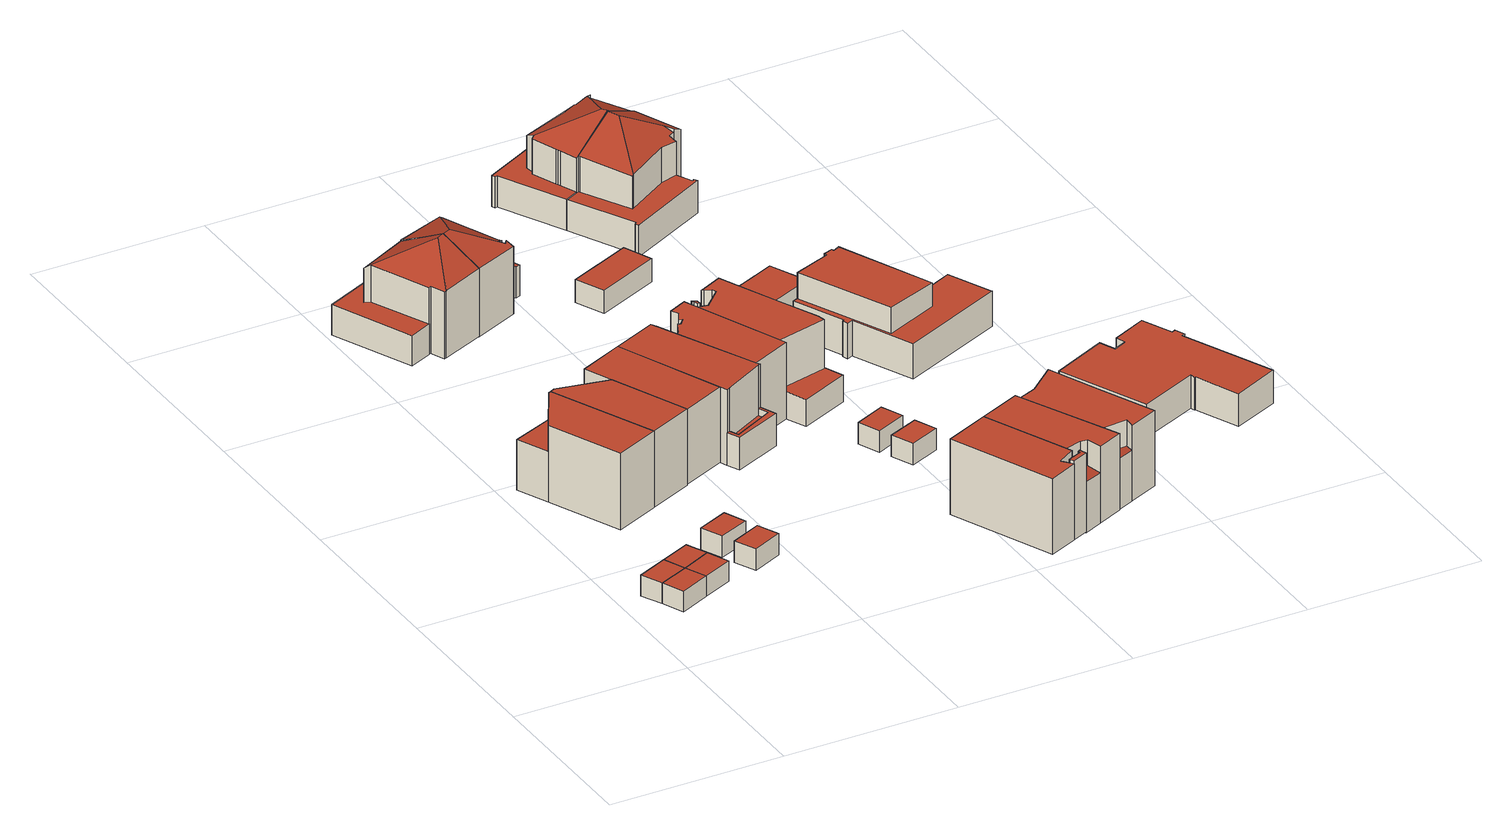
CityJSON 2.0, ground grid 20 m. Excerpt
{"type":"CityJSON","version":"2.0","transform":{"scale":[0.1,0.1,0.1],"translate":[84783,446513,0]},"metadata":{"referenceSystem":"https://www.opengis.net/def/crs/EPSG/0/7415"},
"CityObjects":{
"building1":{"type":"Building","attributes":{"b3_bag_bag_overlap":0,"b3_dak_type":"horizontal","b3_h_dak_50p":3.27,"b3_h_dak_70p":3.3,"b3_h_dak_max":3.37,"b3_h_dak_min":3.18,"b3_h_maaiveld":0.859,"b3_kas_warenhuis":false,"b3_mutatie_ahn3_ahn4":false,"b3_opp_buitenmuur":15.83,"b3_opp_dak_plat":10.37,"b3_opp_dak_schuin":0,"b3_opp_grond":10.37,"b3_opp_scheidingsmuur":15.86,"b3_reconstructie_onvolledig":false,"b3_rmse_lod12":0.0395,"b3_rmse_lod13":0.0395,"b3_rmse_lod22":0.0357,"b3_val3dity_lod12":"[]","b3_val3dity_lod13":"[]","b3_val3dity_lod22":"[]","b3_volume_lod12":25.23,"b3_volume_lod13":25.23,"b3_volume_lod22":25.08,"geconstateerd":false,"oorspronkelijkbouwjaar":2005,"status":"Pand in gebruik"},"children":["building1-1"]},
"building1-1":{"type":"BuildingPart","parents":["building1"],"geometry":[{"type":"Solid","lod":"2.2","boundaries":[[[[0,1,2,3]],[[4,2,1,5]],[[6,3,2,4]],[[7,0,3,6]],[[5,1,0,7]],[[5,7,6,4]]]],"semantics":{"surfaces":[{"type":"GroundSurface"},{"type":"WallSurface","on_footprint_edge":true},{"type":"RoofSurface"}],"values":[[0,1,1,1,1,2]]}}]},
"building2":{"type":"Building","attributes":{"b3_bag_bag_overlap":0,"b3_dak_type":"horizontal","b3_h_dak_50p":3.3,"b3_h_dak_70p":3.32,"b3_h_dak_max":3.39,"b3_h_dak_min":3.2,"b3_h_maaiveld":0.855,"b3_kas_warenhuis":false,"b3_mutatie_ahn3_ahn4":false,"b3_opp_buitenmuur":16.19,"b3_opp_dak_plat":10.54,"b3_opp_dak_schuin":0,"b3_opp_grond":10.54,"b3_opp_scheidingsmuur":16,"b3_reconstructie_onvolledig":false,"b3_rmse_lod12":0.0443,"b3_rmse_lod13":0.0443,"b3_rmse_lod22":0.0401,"b3_val3dity_lod12":"[]","b3_val3dity_lod13":"[]","b3_val3dity_lod22":"[]","b3_volume_lod12":25.93,"b3_volume_lod13":25.93,"b3_volume_lod22":25.73,"geconstateerd":false,"oorspronkelijkbouwjaar":2005,"status":"Pand in gebruik"},"children":["building2-1"]},
"building2-1":{"type":"BuildingPart","parents":["building2"],"geometry":[{"type":"Solid","lod":"2.2","boundaries":[[[[1,8,9,2]],[[10,9,8,11]],[[4,2,9,10]],[[5,1,2,4]],[[11,8,1,5]],[[11,5,4,10]]]],"semantics":{"surfaces":[{"type":"GroundSurface"},{"type":"WallSurface","on_footprint_edge":true},{"type":"RoofSurface"}],"values":[[0,1,1,1,1,2]]}}]},
"building3":{"type":"Building","attributes":{"b3_bag_bag_overlap":0,"b3_dak_type":"horizontal","b3_h_dak_50p":3.28,"b3_h_dak_70p":3.29,"b3_h_dak_max":3.43,"b3_h_dak_min":3.16,"b3_h_maaiveld":0.866,"b3_kas_warenhuis":false,"b3_mutatie_ahn3_ahn4":false,"b3_opp_buitenmuur":15.45,"b3_opp_dak_plat":10.04,"b3_opp_dak_schuin":0,"b3_opp_grond":10.04,"b3_opp_scheidingsmuur":15.53,"b3_reconstructie_onvolledig":false,"b3_rmse_lod12":0.045,"b3_rmse_lod13":0.045,"b3_rmse_lod22":0.0418,"b3_val3dity_lod12":"[]","b3_val3dity_lod13":"[]","b3_val3dity_lod22":"[]","b3_volume_lod12":24.35,"b3_volume_lod13":24.35,"b3_volume_lod22":24.2,"geconstateerd":false,"oorspronkelijkbouwjaar":2005,"status":"Pand in gebruik"},"children":["building3-1"]},
"building3-1":{"type":"BuildingPart","parents":["building3"],"geometry":[{"type":"Solid","lod":"2.2","boundaries":[[[[12,13,1,0]],[[5,1,13,14]],[[7,0,1,5]],[[15,12,0,7]],[[14,13,12,15]],[[14,15,7,5]]]],"semantics":{"surfaces":[{"type":"GroundSurface"},{"type":"WallSurface","on_footprint_edge":true},{"type":"RoofSurface"}],"values":[[0,1,1,1,1,2]]}}]},
"building4":{"type":"Building","attributes":{"b3_bag_bag_overlap":0,"b3_dak_type":"horizontal","b3_h_dak_50p":3.34,"b3_h_dak_70p":3.35,"b3_h_dak_max":3.42,"b3_h_dak_min":3.22,"b3_h_maaiveld":0.871,"b3_kas_warenhuis":false,"b3_mutatie_ahn3_ahn4":false,"b3_opp_buitenmuur":16.24,"b3_opp_dak_plat":10.23,"b3_opp_dak_schuin":0,"b3_opp_grond":10.23,"b3_opp_scheidingsmuur":15.67,"b3_reconstructie_onvolledig":false,"b3_rmse_lod12":0.026,"b3_rmse_lod13":0.026,"b3_rmse_lod22":0.0236,"b3_val3dity_lod12":"[]","b3_val3dity_lod13":"[]","b3_val3dity_lod22":"[]","b3_volume_lod12":25.3,"b3_volume_lod13":25.3,"b3_volume_lod22":25.19,"geconstateerd":false,"oorspronkelijkbouwjaar":2005,"status":"Pand in gebruik"},"children":["building4-1"]},
"building4-1":{"type":"BuildingPart","parents":["building4"],"geometry":[{"type":"Solid","lod":"2.2","boundaries":[[[[16,8,1,13]],[[17,16,13,14]],[[14,13,1,5]],[[5,1,8,11]],[[11,8,16,17]],[[11,17,14,5]]]],"semantics":{"surfaces":[{"type":"GroundSurface"},{"type":"WallSurface","on_footprint_edge":true},{"type":"RoofSurface"}],"values":[[0,1,1,1,1,2]]}}]},
"building5":{"type":"Building","attributes":{"b3_bag_bag_overlap":0,"b3_bouwlagen":3,"b3_dak_type":"multiple horizontal","b3_h_dak_50p":9.58,"b3_h_dak_70p":9.6,"b3_h_dak_max":10.01,"b3_h_dak_min":3.75,"b3_h_maaiveld":0.74,"b3_kas_warenhuis":false,"b3_mutatie_ahn3_ahn4":false,"b3_opp_buitenmuur":102.89,"b3_opp_dak_plat":72.4,"b3_opp_dak_schuin":0,"b3_opp_grond":72.39,"b3_opp_scheidingsmuur":218.31,"b3_reconstructie_onvolledig":false,"b3_rmse_lod12":1.17,"b3_rmse_lod13":1.17,"b3_rmse_lod22":0.514,"b3_val3dity_lod12":"[]","b3_val3dity_lod13":"[]","b3_val3dity_lod22":"[]","b3_volume_lod12":641.39,"b3_volume_lod13":641.39,"b3_volume_lod22":610.01,"geconstateerd":false,"oorspronkelijkbouwjaar":2005,"status":"Pand in gebruik"},"children":["building5-1"]},
"building5-1":{"type":"BuildingPart","parents":["building5"],"geometry":[{"type":"Solid","lod":"2.2","boundaries":[[[[18,19,20,21,22,23]],[[24,23,22,25]],[[25,22,21,26]],[[27,19,18,28]],[[29,30,28,31]],[[30,20,19,27]],[[26,21,20,30,29]],[[31,28,18,23,24]],[[30,27,28]],[[31,24,25,26,29]]]],"semantics":{"surfaces":[{"type":"GroundSurface"},{"type":"WallSurface","on_footprint_edge":true},{"type":"WallSurface","on_footprint_edge":false},{"type":"RoofSurface"}],"values":[[0,1,1,1,2,1,1,1,3,3]]}}]},
"building6":{"type":"Building","attributes":{"b3_dak_type":"horizontal","b3_h_dak_50p":3.28,"b3_h_dak_70p":3.3,"b3_h_dak_max":3.4,"b3_h_dak_min":3.18,"b3_h_maaiveld":0.841,"b3_kas_warenhuis":false,"b3_mutatie_ahn3_ahn4":false,"b3_opp_buitenmuur":32.01,"b3_opp_dak_plat":10.4,"b3_opp_dak_schuin":0,"b3_opp_grond":10.4,"b3_opp_scheidingsmuur":0,"b3_reconstructie_onvolledig":false,"b3_rmse_lod12":0.0296,"b3_rmse_lod13":0.0296,"b3_rmse_lod22":0.0293,"b3_val3dity_lod12":"[]","b3_val3dity_lod13":"[]","b3_val3dity_lod22":"[]","b3_volume_lod12":25.49,"b3_volume_lod13":25.49,"b3_volume_lod22":25.45,"geconstateerd":false,"oorspronkelijkbouwjaar":2005,"status":"Pand in gebruik"},"children":["building6-1"]},
"building6-1":{"type":"BuildingPart","parents":["building6"],"geometry":[{"type":"Solid","lod":"2.2","boundaries":[[[[32,33,34,35]],[[36,32,35,37]],[[37,35,34,38]],[[38,34,33,39]],[[39,33,32,36]],[[39,36,37,38]]]],"semantics":{"surfaces":[{"type":"GroundSurface"},{"type":"WallSurface","on_footprint_edge":true},{"type":"RoofSurface"}],"values":[[0,1,1,1,1,2]]}}]},
"building7":{"type":"Building","attributes":{"b3_dak_type":"horizontal","b3_h_dak_50p":3.29,"b3_h_dak_70p":3.32,"b3_h_dak_max":3.41,"b3_h_dak_min":3.09,"b3_h_maaiveld":0.846,"b3_kas_warenhuis":false,"b3_mutatie_ahn3_ahn4":false,"b3_opp_buitenmuur":32.11,"b3_opp_dak_plat":10.52,"b3_opp_dak_schuin":0,"b3_opp_grond":10.52,"b3_opp_scheidingsmuur":0,"b3_reconstructie_onvolledig":false,"b3_rmse_lod12":0.0516,"b3_rmse_lod13":0.0516,"b3_rmse_lod22":0.0481,"b3_val3dity_lod12":"[]","b3_val3dity_lod13":"[]","b3_val3dity_lod22":"[]","b3_volume_lod12":25.89,"b3_volume_lod13":25.89,"b3_volume_lod22":25.69,"geconstateerd":false,"oorspronkelijkbouwjaar":2005,"status":"Pand in gebruik"},"children":["building7-1"]},
"building7-1":{"type":"BuildingPart","parents":["building7"],"geometry":[{"type":"Solid","lod":"2.2","boundaries":[[[[40,41,42,43]],[[44,42,41,45]],[[46,43,42,44]],[[47,40,43,46]],[[45,41,40,47]],[[45,47,46,44]]]],"semantics":{"surfaces":[{"type":"GroundSurface"},{"type":"WallSurface","on_footprint_edge":true},{"type":"RoofSurface"}],"values":[[0,1,1,1,1,2]]}}]},
"building8":{"type":"Building","attributes":{"b3_bag_bag_overlap":0,"b3_bouwlagen":3,"b3_dak_type":"multiple horizontal","b3_h_dak_50p":9.57,"b3_h_dak_70p":9.6,"b3_h_dak_max":10.02,"b3_h_dak_min":3.8,"b3_h_maaiveld":0.737,"b3_kas_warenhuis":false,"b3_mutatie_ahn3_ahn4":false,"b3_opp_buitenmuur":101.25,"b3_opp_dak_plat":63.52,"b3_opp_dak_schuin":8.76,"b3_opp_grond":72.25,"b3_opp_scheidingsmuur":219.33,"b3_reconstructie_onvolledig":false,"b3_rmse_lod12":1.09,"b3_rmse_lod13":0.514,"b3_rmse_lod22":0.499,"b3_val3dity_lod12":"[]","b3_val3dity_lod13":"[]","b3_val3dity_lod22":"[]","b3_volume_lod12":639.78,"b3_volume_lod13":614.31,"b3_volume_lod22":612.57,"geconstateerd":false,"oorspronkelijkbouwjaar":2005,"status":"Pand in gebruik"},"children":["building8-1"]},
"building8-1":{"type":"BuildingPart","parents":["building8"],"geometry":[{"type":"Solid","lod":"2.2","boundaries":[[[[48,49,50,22,21,51]],[[25,22,50,52]],[[52,50,49,53,54]],[[26,21,22,25]],[[55,56,51,21,26]],[[54,53,56,55]],[[57,48,51,56]],[[53,49,48,57]],[[54,55,26,25,52]],[[53,57,56]]]],"semantics":{"surfaces":[{"type":"GroundSurface"},{"type":"WallSurface","on_footprint_edge":true},{"type":"WallSurface","on_footprint_edge":false},{"type":"RoofSurface"}],"values":[[0,1,1,1,1,2,1,1,3,3]]}}]},
"building9":{"type":"Building","attributes":{"b3_bag_bag_overlap":0,"b3_bouwlagen":3,"b3_dak_type":"slanted","b3_h_dak_50p":8.4,"b3_h_dak_70p":9.03,"b3_h_dak_max":10.79,"b3_h_dak_min":3.73,"b3_h_maaiveld":0.494,"b3_kas_warenhuis":false,"b3_mutatie_ahn3_ahn4":false,"b3_opp_buitenmuur":161.35,"b3_opp_dak_plat":54.6,"b3_opp_dak_schuin":64.51,"b3_opp_grond":98.94,"b3_opp_scheidingsmuur":131.42,"b3_reconstructie_onvolledig":false,"b3_rmse_lod12":3.22,"b3_rmse_lod13":0.627,"b3_rmse_lod22":0.0974,"b3_val3dity_lod12":"[]","b3_val3dity_lod13":"[]","b3_val3dity_lod22":"[]","b3_volume_lod12":841.58,"b3_volume_lod13":660.9,"b3_volume_lod22":640.25,"geconstateerd":false,"oorspronkelijkbouwjaar":2001,"status":"Pand in gebruik"},"children":["building9-1"]},
"building9-1":{"type":"BuildingPart","parents":["building9"],"geometry":[{"type":"Solid","lod":"2.2","boundaries":[[[[58,59,60,61,62,63,64,65,66,67]],[[68,64,63,69]],[[70,62,61,71]],[[69,63,62,70]],[[72,60,59,73]],[[74,71,61,60,72]],[[75,76,77,78]],[[79,80,76,75]],[[80,65,64,68]],[[81,66,65,80,79]],[[82,58,67,83]],[[83,67,66,81]],[[73,59,58,82]],[[78,77,71,74]],[[81,84,82,83]],[[78,74,72,73,82,84]],[[84,81,79,75,78]],[[71,77,76,80,68,69,70]]]],"semantics":{"surfaces":[{"type":"GroundSurface"},{"type":"WallSurface","on_footprint_edge":true},{"type":"WallSurface","on_footprint_edge":false},{"type":"RoofSurface"}],"values":[[0,1,1,1,1,1,2,2,1,1,1,1,1,2,3,3,3,3]]}}]},
"building10":{"type":"Building","attributes":{"b3_bag_bag_overlap":0,"b3_bouwlagen":3,"b3_dak_type":"multiple horizontal","b3_h_dak_50p":9.58,"b3_h_dak_70p":9.6,"b3_h_dak_max":10.03,"b3_h_dak_min":9.49,"b3_h_maaiveld":0.768,"b3_kas_warenhuis":false,"b3_mutatie_ahn3_ahn4":false,"b3_opp_buitenmuur":107.44,"b3_opp_dak_plat":71.36,"b3_opp_dak_schuin":0,"b3_opp_grond":71.36,"b3_opp_scheidingsmuur":218.84,"b3_reconstructie_onvolledig":false,"b3_rmse_lod12":0.0788,"b3_rmse_lod13":0.0788,"b3_rmse_lod22":0.0787,"b3_val3dity_lod12":"[]","b3_val3dity_lod13":"[]","b3_val3dity_lod22":"[]","b3_volume_lod12":630.11,"b3_volume_lod13":630.11,"b3_volume_lod22":629.18,"geconstateerd":false,"oorspronkelijkbouwjaar":2005,"status":"Pand in gebruik"},"children":["building10-1"]},
"building10-1":{"type":"BuildingPart","parents":["building10"],"geometry":[{"type":"Solid","lod":"2.2","boundaries":[[[[85,86,87,88]],[[89,87,86,90]],[[91,88,87,89]],[[92,85,88,91]],[[90,86,85,92]],[[90,92,91,89]]]],"semantics":{"surfaces":[{"type":"GroundSurface"},{"type":"WallSurface","on_footprint_edge":true},{"type":"RoofSurface"}],"values":[[0,1,1,1,1,2]]}}]},
"building11":{"type":"Building","attributes":{"b3_bag_bag_overlap":0,"b3_bouwlagen":3,"b3_dak_type":"multiple horizontal","b3_h_dak_50p":9.59,"b3_h_dak_70p":9.61,"b3_h_dak_max":10.11,"b3_h_dak_min":0.98,"b3_h_maaiveld":0.787,"b3_kas_warenhuis":false,"b3_mutatie_ahn3_ahn4":false,"b3_opp_buitenmuur":149.17,"b3_opp_dak_plat":93.51,"b3_opp_dak_schuin":0.01,"b3_opp_grond":90.41,"b3_opp_scheidingsmuur":219.37,"b3_reconstructie_onvolledig":false,"b3_rmse_lod12":2.22,"b3_rmse_lod13":0.43,"b3_rmse_lod22":0.297,"b3_val3dity_lod12":"[]","b3_val3dity_lod13":"[]","b3_val3dity_lod22":"[]","b3_volume_lod12":797.71,"b3_volume_lod13":743.6,"b3_volume_lod22":737.83,"geconstateerd":false,"oorspronkelijkbouwjaar":2005,"status":"Pand in gebruik"},"children":["building11-1"]},
"building11-1":{"type":"BuildingPart","parents":["building11"],"geometry":[{"type":"Solid","lod":"2.2","boundaries":[[[[93,94,95,96,86,85,97,98,99]],[[100,96,95,101]],[[90,86,96,100,102]],[[103,99,98,104]],[[105,106,107,108,109,110]],[[92,85,86,90]],[[101,95,94,111]],[[104,98,97,112]],[[112,97,85,92]],[[109,108,113,114]],[[115,116,107,106]],[[114,113,116,115]],[[110,109,117,118]],[[118,117,93,99,103]],[[111,94,93,117]],[[102,100,106,105]],[[116,113,108,107]],[[102,105,110,118,103,104,112,92,90]],[[106,100,101,111,117,109,114,115]]]],"semantics":{"surfaces":[{"type":"GroundSurface"},{"type":"WallSurface","on_footprint_edge":true},{"type":"WallSurface","on_footprint_edge":false},{"type":"RoofSurface"}],"values":[[0,1,1,1,2,1,1,1,1,2,2,2,2,1,1,2,3,3,3]]}}]},
"building12":{"type":"Building","attributes":{"b3_bag_bag_overlap":0,"b3_bouwlagen":3,"b3_dak_type":"slanted","b3_h_dak_50p":8.38,"b3_h_dak_70p":9.03,"b3_h_dak_max":10.84,"b3_h_dak_min":3.77,"b3_h_maaiveld":0.448,"b3_kas_warenhuis":false,"b3_mutatie_ahn3_ahn4":false,"b3_opp_buitenmuur":204.95,"b3_opp_dak_plat":42.15,"b3_opp_dak_schuin":66.71,"b3_opp_grond":101.62,"b3_opp_scheidingsmuur":95.92,"b3_reconstructie_onvolledig":false,"b3_rmse_lod12":3.21,"b3_rmse_lod13":0.608,"b3_rmse_lod22":0.0892,"b3_val3dity_lod12":"[]","b3_val3dity_lod13":"[]","b3_val3dity_lod22":"[]","b3_volume_lod12":865.67,"b3_volume_lod13":683.86,"b3_volume_lod22":663.27,"geconstateerd":false,"oorspronkelijkbouwjaar":2001,"status":"Pand in gebruik"},"children":["building12-1"]},
"building12-1":{"type":"BuildingPart","parents":["building12"],"geometry":[{"type":"Solid","lod":"2.2","boundaries":[[[[119,120,121,122,123,124,125,126,127,128,129,130,131,132]],[[133,122,121,134]],[[134,121,120,135]],[[136,129,128,137,138]],[[139,140,141,142]],[[140,126,125,143]],[[83,130,129,136]],[[143,125,124,144]],[[144,124,123,145]],[[145,123,122,133]],[[68,119,132,80]],[[146,147,80,148]],[[149,131,130,83]],[[138,137,150]],[[137,128,127,151]],[[148,80,132,131,149]],[[152,153,147,146]],[[154,155,153,152]],[[151,127,126,140,139]],[[142,141,155,154]],[[135,120,119,68]],[[156,149,83,136,138,150]],[[156,146,148,149]],[[142,154,152,146,156,150,137,151,139]],[[135,68,80,147,153,155,141,140,143,144,145,133,134]]]],"semantics":{"surfaces":[{"type":"GroundSurface"},{"type":"WallSurface","on_footprint_edge":true},{"type":"WallSurface","on_footprint_edge":false},{"type":"RoofSurface"}],"values":[[0,1,1,1,2,1,1,1,1,1,1,2,1,2,1,1,2,2,1,2,1,3,3,3,3]]}}]},
"building13":{"type":"Building","attributes":{"b3_bag_bag_overlap":0,"b3_bouwlagen":3,"b3_dak_type":"multiple horizontal","b3_h_dak_50p":9.58,"b3_h_dak_70p":9.6,"b3_h_dak_max":10.01,"b3_h_dak_min":3.78,"b3_h_maaiveld":0.744,"b3_kas_warenhuis":false,"b3_mutatie_ahn3_ahn4":false,"b3_opp_buitenmuur":112.12,"b3_opp_dak_plat":69.19,"b3_opp_dak_schuin":0.43,"b3_opp_grond":69.62,"b3_opp_scheidingsmuur":211.38,"b3_reconstructie_onvolledig":false,"b3_rmse_lod12":1.24,"b3_rmse_lod13":0.533,"b3_rmse_lod22":0.266,"b3_val3dity_lod12":"[]","b3_val3dity_lod13":"[]","b3_val3dity_lod22":"[]","b3_volume_lod12":616.55,"b3_volume_lod13":594.39,"b3_volume_lod22":592.55,"geconstateerd":false,"oorspronkelijkbouwjaar":2005,"status":"Pand in gebruik"},"children":["building13-1"]},
"building13-1":{"type":"BuildingPart","parents":["building13"],"geometry":[{"type":"Solid","lod":"2.2","boundaries":[[[[157,158,159,160,161,162,163,164,165,166]],[[167,168,157,166,103]],[[169,170,171,172]],[[173,162,161,174,175]],[[176,163,162,173,177]],[[177,173,178,179]],[[180,159,158,181]],[[103,166,165,182]],[[182,165,164,183]],[[184,185,160,159,180]],[[183,164,163,176]],[[174,161,160,185]],[[186,187,185,184]],[[175,174,187,186]],[[179,178,188,189]],[[189,188,190,191]],[[181,158,157,168]],[[192,193,168,167]],[[172,171,193,192]],[[191,190,170,169]],[[187,174,185]],[[191,169,172,192,167,103,182,183,176,177,179,189]],[[170,190,188,178,173,175,186,184,180,181,168,193,171]]]],"semantics":{"surfaces":[{"type":"GroundSurface"},{"type":"WallSurface","on_footprint_edge":true},{"type":"WallSurface","on_footprint_edge":false},{"type":"RoofSurface"}],"values":[[0,1,2,1,1,2,1,1,1,1,1,1,2,2,2,2,1,2,2,2,3,3,3]]}}]},
"building14":{"type":"Building","attributes":{"b3_bag_bag_overlap":0,"b3_bouwlagen":3,"b3_dak_type":"multiple horizontal","b3_h_dak_50p":9.57,"b3_h_dak_70p":9.59,"b3_h_dak_max":10.05,"b3_h_dak_min":3.74,"b3_h_maaiveld":0.757,"b3_kas_warenhuis":false,"b3_mutatie_ahn3_ahn4":false,"b3_opp_buitenmuur":137.4,"b3_opp_dak_plat":71.94,"b3_opp_dak_schuin":0,"b3_opp_grond":72.28,"b3_opp_scheidingsmuur":219.01,"b3_reconstructie_onvolledig":false,"b3_rmse_lod12":1.07,"b3_rmse_lod13":0.348,"b3_rmse_lod22":0.349,"b3_val3dity_lod12":"[]","b3_val3dity_lod13":"[]","b3_val3dity_lod22":"[]","b3_volume_lod12":638.36,"b3_volume_lod13":625.32,"b3_volume_lod22":624.56,"geconstateerd":false,"oorspronkelijkbouwjaar":2005,"status":"Pand in gebruik"},"children":["building14-1"]},
"building14-1":{"type":"BuildingPart","parents":["building14"],"geometry":[{"type":"Solid","lod":"2.2","boundaries":[[[[194,195,196,197,198,199,200]],[[201,202,203,204]],[[205,206,202,201]],[[207,198,197,208]],[[208,197,196,209]],[[210,211,199,198,207]],[[212,194,200,206,205]],[[206,200,199,211]],[[213,214,215,216]],[[217,218,214,213,219]],[[216,215,211,210]],[[209,196,195,220]],[[219,213,220,221]],[[221,220,195,194,212]],[[204,203,218,217]],[[220,213,216,210,207,208,209]],[[218,203,202,206,211,215,214]],[[204,217,219,221,212,205,201]]]],"semantics":{"surfaces":[{"type":"GroundSurface"},{"type":"WallSurface","on_footprint_edge":false},{"type":"WallSurface","on_footprint_edge":true},{"type":"RoofSurface"}],"values":[[0,1,1,2,2,2,2,2,1,1,1,2,1,2,1,3,3,3]]}}]},
"building15":{"type":"Building","attributes":{"b3_bag_bag_overlap":0,"b3_bouwlagen":3,"b3_dak_type":"slanted","b3_h_dak_50p":9.57,"b3_h_dak_70p":9.6,"b3_h_dak_max":10.07,"b3_h_dak_min":0.89,"b3_h_maaiveld":0.735,"b3_kas_warenhuis":false,"b3_mutatie_ahn3_ahn4":false,"b3_opp_buitenmuur":251.86,"b3_opp_dak_plat":91.4,"b3_opp_dak_schuin":2.37,"b3_opp_grond":92.24,"b3_opp_scheidingsmuur":106.65,"b3_reconstructie_onvolledig":false,"b3_rmse_lod12":2.71,"b3_rmse_lod13":0.689,"b3_rmse_lod22":0.507,"b3_val3dity_lod12":"[]","b3_val3dity_lod13":"[]","b3_val3dity_lod22":"[]","b3_volume_lod12":818.06,"b3_volume_lod13":708.2,"b3_volume_lod22":700.01,"geconstateerd":false,"oorspronkelijkbouwjaar":2005,"status":"Pand in gebruik"},"children":["building15-1"]},
"building15-1":{"type":"BuildingPart","parents":["building15"],"geometry":[{"type":"Solid","lod":"2.2","boundaries":[[[[222,164,223,163,224,225,226,227,228,229,165,230]],[[231,229,228,232]],[[233,230,165,234]],[[235,233,236,237]],[[234,165,229,231]],[[238,239,240,241]],[[242,243,244,240]],[[245,163,223,246]],[[241,240,244,246,247]],[[248,222,230,233,235]],[[249,248,250,251]],[[252,253,243,242,254]],[[253,224,163,245]],[[232,228,227,255]],[[256,255,227,226,257]],[[237,236,255,256]],[[247,246,223,164,258]],[[251,250,259,239,238]],[[258,164,222,248,249]],[[260,225,224,253,252]],[[261,262,263,264]],[[254,242,262,261]],[[265,266,259,250]],[[264,263,266,265]],[[257,226,225,260]],[[253,245,246,244,243]],[[255,236,233,234,231,232]],[[258,249,251,238,241,247]],[[266,263,262,242,240,239,259]],[[260,252,254,261,264,265,250,248,235,237,256,257]]]],"semantics":{"surfaces":[{"type":"GroundSurface"},{"type":"WallSurface","on_footprint_edge":true},{"type":"WallSurface","on_footprint_edge":false},{"type":"RoofSurface"}],"values":[[0,1,1,2,1,2,2,1,2,1,2,2,1,1,1,2,1,2,1,1,2,2,2,2,1,3,3,3,3,3]]}}]},
"building16":{"type":"Building","attributes":{"b3_dak_type":"horizontal","b3_h_dak_50p":3.29,"b3_h_dak_70p":3.31,"b3_h_dak_max":3.4,"b3_h_dak_min":3.04,"b3_h_maaiveld":0.825,"b3_kas_warenhuis":false,"b3_mutatie_ahn3_ahn4":false,"b3_opp_buitenmuur":32.16,"b3_opp_dak_plat":10.44,"b3_opp_dak_schuin":0,"b3_opp_grond":10.44,"b3_opp_scheidingsmuur":0,"b3_reconstructie_onvolledig":false,"b3_rmse_lod12":0.0545,"b3_rmse_lod13":0.0545,"b3_rmse_lod22":0.0508,"b3_val3dity_lod12":"[]","b3_val3dity_lod13":"[]","b3_val3dity_lod22":"[]","b3_volume_lod12":25.83,"b3_volume_lod13":25.83,"b3_volume_lod22":25.62,"geconstateerd":false,"oorspronkelijkbouwjaar":2005,"status":"Pand in gebruik"},"children":["building16-1"]},
"building16-1":{"type":"BuildingPart","parents":["building16"],"geometry":[{"type":"Solid","lod":"2.2","boundaries":[[[[267,268,269,270]],[[271,267,270,272]],[[272,270,269,273]],[[273,269,268,274]],[[274,268,267,271]],[[274,271,272,273]]]],"semantics":{"surfaces":[{"type":"GroundSurface"},{"type":"WallSurface","on_footprint_edge":true},{"type":"RoofSurface"}],"values":[[0,1,1,1,1,2]]}}]},
"building17":{"type":"Building","attributes":{"b3_dak_type":"horizontal","b3_h_dak_50p":3.29,"b3_h_dak_70p":3.31,"b3_h_dak_max":3.45,"b3_h_dak_min":3.12,"b3_h_maaiveld":0.829,"b3_kas_warenhuis":false,"b3_mutatie_ahn3_ahn4":false,"b3_opp_buitenmuur":32.33,"b3_opp_dak_plat":10.48,"b3_opp_dak_schuin":0,"b3_opp_grond":10.48,"b3_opp_scheidingsmuur":0,"b3_reconstructie_onvolledig":false,"b3_rmse_lod12":0.0459,"b3_rmse_lod13":0.0459,"b3_rmse_lod22":0.0437,"b3_val3dity_lod12":"[]","b3_val3dity_lod13":"[]","b3_val3dity_lod22":"[]","b3_volume_lod12":25.95,"b3_volume_lod13":25.95,"b3_volume_lod22":25.82,"geconstateerd":false,"oorspronkelijkbouwjaar":2005,"status":"Pand in gebruik"},"children":["building17-1"]},
"building17-1":{"type":"BuildingPart","parents":["building17"],"geometry":[{"type":"Solid","lod":"2.2","boundaries":[[[[275,276,277,278]],[[279,277,276,280]],[[281,278,277,279]],[[282,275,278,281]],[[280,276,275,282]],[[280,282,281,279]]]],"semantics":{"surfaces":[{"type":"GroundSurface"},{"type":"WallSurface","on_footprint_edge":true},{"type":"RoofSurface"}],"values":[[0,1,1,1,1,2]]}}]},
"building18":{"type":"Building","attributes":{"b3_dak_type":"horizontal","b3_h_dak_50p":2.92,"b3_h_dak_70p":2.93,"b3_h_dak_max":3.14,"b3_h_dak_min":2.66,"b3_h_maaiveld":0.247,"b3_kas_warenhuis":false,"b3_mutatie_ahn3_ahn4":false,"b3_opp_buitenmuur":61.65,"b3_opp_dak_plat":28.62,"b3_opp_dak_schuin":0,"b3_opp_grond":28.62,"b3_opp_scheidingsmuur":0,"b3_reconstructie_onvolledig":false,"b3_rmse_lod12":0.0468,"b3_rmse_lod13":0.0468,"b3_rmse_lod22":0.0414,"b3_val3dity_lod12":"[]","b3_val3dity_lod13":"[]","b3_val3dity_lod22":"[]","b3_volume_lod12":76.87,"b3_volume_lod13":76.87,"b3_volume_lod22":76.38,"geconstateerd":false,"oorspronkelijkbouwjaar":2002,"status":"Pand in gebruik"},"children":["building18-1"]},
"building18-1":{"type":"BuildingPart","parents":["building18"],"geometry":[{"type":"Solid","lod":"2.2","boundaries":[[[[283,284,285,286]],[[287,284,283,288]],[[289,285,284,287]],[[288,283,286,290]],[[290,286,285,289]],[[290,289,287,288]]]],"semantics":{"surfaces":[{"type":"GroundSurface"},{"type":"WallSurface","on_footprint_edge":true},{"type":"RoofSurface"}],"values":[[0,1,1,1,1,2]]}}]},
"building19":{"type":"Building","attributes":{"b3_bag_bag_overlap":0,"b3_bouwlagen":3,"b3_dak_type":"multiple horizontal","b3_h_dak_50p":9.58,"b3_h_dak_70p":9.6,"b3_h_dak_max":10.01,"b3_h_dak_min":3.78,"b3_h_maaiveld":0.722,"b3_kas_warenhuis":false,"b3_mutatie_ahn3_ahn4":false,"b3_opp_buitenmuur":117.53,"b3_opp_dak_plat":64.39,"b3_opp_dak_schuin":6,"b3_opp_grond":70.38,"b3_opp_scheidingsmuur":208.35,"b3_reconstructie_onvolledig":false,"b3_rmse_lod12":1.15,"b3_rmse_lod13":1.15,"b3_rmse_lod22":0.517,"b3_val3dity_lod12":"[]","b3_val3dity_lod13":"[]","b3_val3dity_lod22":"[]","b3_volume_lod12":624.68,"b3_volume_lod13":624.68,"b3_volume_lod22":605.86,"geconstateerd":false,"oorspronkelijkbouwjaar":2005,"status":"Pand in gebruik"},"children":["building19-1"]},
"building19-1":{"type":"BuildingPart","parents":["building19"],"geometry":[{"type":"Solid","lod":"2.2","boundaries":[[[[291,292,293,294,295,296]],[[297,298,296,295,299]],[[300,291,296,298]],[[301,294,293,207]],[[302,303,298,297]],[[207,293,292,304,305]],[[299,295,294,301]],[[304,292,291,300]],[[305,304,306,307]],[[307,306,303,302]],[[303,306,304,300,298]],[[307,302,297,299,301,207,305]]]],"semantics":{"surfaces":[{"type":"GroundSurface"},{"type":"WallSurface","on_footprint_edge":true},{"type":"WallSurface","on_footprint_edge":false},{"type":"RoofSurface"}],"values":[[0,1,1,1,2,1,1,1,2,2,3,3]]}}]},
"building20":{"type":"Building","attributes":{"b3_bag_bag_overlap":0,"b3_bouwlagen":3,"b3_dak_type":"slanted","b3_h_dak_50p":9.57,"b3_h_dak_70p":9.6,"b3_h_dak_max":10.07,"b3_h_dak_min":0.98,"b3_h_maaiveld":0.823,"b3_kas_warenhuis":false,"b3_mutatie_ahn3_ahn4":false,"b3_opp_buitenmuur":241.95,"b3_opp_dak_plat":92.08,"b3_opp_dak_schuin":0,"b3_opp_grond":92.33,"b3_opp_scheidingsmuur":103.97,"b3_reconstructie_onvolledig":false,"b3_rmse_lod12":2.49,"b3_rmse_lod13":0.942,"b3_rmse_lod22":0.529,"b3_val3dity_lod12":"[]","b3_val3dity_lod13":"[]","b3_val3dity_lod22":"[]","b3_volume_lod12":809.87,"b3_volume_lod13":714.45,"b3_volume_lod22":697.93,"geconstateerd":false,"oorspronkelijkbouwjaar":2005,"status":"Pand in gebruik"},"children":["building20-1"]},
"building20-1":{"type":"BuildingPart","parents":["building20"],"geometry":[{"type":"Solid","lod":"2.2","boundaries":[[[[308,309,310,311,312,313,314,315,316,317]],[[318,315,314,319]],[[320,312,311,321]],[[322,308,317,323]],[[324,325,326,327]],[[325,310,309,328]],[[323,317,316,329]],[[327,326,329,330]],[[328,309,308,322]],[[330,329,316,315,318,331]],[[332,333,313,312,320]],[[334,335,333,332]],[[319,314,313,333]],[[331,318,335,334]],[[321,311,310,325,324]],[[328,322,323,329,326,325]],[[335,318,319,333]],[[324,327,330,331,334,332,320,321]]]],"semantics":{"surfaces":[{"type":"GroundSurface"},{"type":"WallSurface","on_footprint_edge":true},{"type":"WallSurface","on_footprint_edge":false},{"type":"RoofSurface"}],"values":[[0,1,1,1,2,1,1,2,1,1,1,2,1,2,1,3,3,3]]}}]},
"building21":{"type":"Building","attributes":{"b3_dak_type":"horizontal","b3_h_dak_50p":3.65,"b3_h_dak_70p":3.66,"b3_h_dak_max":3.95,"b3_h_dak_min":3.35,"b3_h_maaiveld":0.075,"b3_kas_warenhuis":false,"b3_mutatie_ahn3_ahn4":false,"b3_opp_buitenmuur":83.51,"b3_opp_dak_plat":32.76,"b3_opp_dak_schuin":0,"b3_opp_grond":32.76,"b3_opp_scheidingsmuur":0,"b3_reconstructie_onvolledig":false,"b3_rmse_lod12":0.0428,"b3_rmse_lod13":0.0428,"b3_rmse_lod22":0.0394,"b3_val3dity_lod12":"[]","b3_val3dity_lod13":"[]","b3_val3dity_lod22":"[]","b3_volume_lod12":117.47,"b3_volume_lod13":117.47,"b3_volume_lod22":117.1,"geconstateerd":false,"oorspronkelijkbouwjaar":1963,"status":"Pand in gebruik"},"children":["building21-1"]},
"building21-1":{"type":"BuildingPart","parents":["building21"],"geometry":[{"type":"Solid","lod":"2.2","boundaries":[[[[336,337,338,339]],[[340,338,337,341]],[[342,339,338,340]],[[343,336,339,342]],[[341,337,336,343]],[[341,343,342,340]]]],"semantics":{"surfaces":[{"type":"GroundSurface"},{"type":"WallSurface","on_footprint_edge":true},{"type":"RoofSurface"}],"values":[[0,1,1,1,1,2]]}}]},
"building22":{"type":"Building","attributes":{"b3_bag_bag_overlap":0,"b3_bouwlagen":3,"b3_dak_type":"slanted","b3_h_dak_50p":8.06,"b3_h_dak_70p":8.67,"b3_h_dak_max":10.4,"b3_h_dak_min":3.44,"b3_h_maaiveld":0.03,"b3_kas_warenhuis":false,"b3_mutatie_ahn3_ahn4":false,"b3_opp_buitenmuur":205,"b3_opp_dak_plat":40.64,"b3_opp_dak_schuin":68.16,"b3_opp_grond":101.49,"b3_opp_scheidingsmuur":97.66,"b3_reconstructie_onvolledig":false,"b3_rmse_lod12":3.2,"b3_rmse_lod13":0.583,"b3_rmse_lod22":0.0903,"b3_val3dity_lod12":"[]","b3_val3dity_lod13":"[]","b3_val3dity_lod22":"[]","b3_volume_lod12":868.83,"b3_volume_lod13":692.62,"b3_volume_lod22":671.54,"geconstateerd":false,"oorspronkelijkbouwjaar":2001,"status":"Pand in gebruik"},"children":["building22-1"]},
"building22-1":{"type":"BuildingPart","parents":["building22"],"geometry":[{"type":"Solid","lod":"2.2","boundaries":[[[[344,345,346,347,348,349,350,351,352,353,354,355,356,357]],[[358,345,344,359]],[[359,344,357,360]],[[360,357,356,361]],[[362,346,345,358]],[[363,347,346,362]],[[364,365,366,367]],[[368,353,352,369]],[[370,371,372,373]],[[371,348,347,363]],[[367,366,374,375]],[[376,377,354,353,368]],[[375,374,377,376]],[[378,355,354,377]],[[373,372,379,380]],[[381,349,348,371,370]],[[382,383,384,385]],[[380,379,383,382]],[[385,384,365,364]],[[386,387,388]],[[387,386,351,350,389]],[[369,352,351,386]],[[361,356,355,378]],[[389,350,349,381]],[[385,364,367,375,376,368,390,382]],[[369,386,388,390,368]],[[361,378,377,374,366,365,384,383,379,372,371,363,362,358,359,360]],[[389,381,370,373,380,382,390,388,387]]]],"semantics":{"surfaces":[{"type":"GroundSurface"},{"type":"WallSurface","on_footprint_edge":true},{"type":"WallSurface","on_footprint_edge":false},{"type":"RoofSurface"}],"values":[[0,1,1,1,1,1,2,1,2,1,2,1,2,1,2,1,2,2,2,2,1,1,1,1,3,3,3,3]]}}]},
"building23":{"type":"Building","attributes":{"b3_bag_bag_overlap":0,"b3_bouwlagen":3,"b3_dak_type":"slanted","b3_h_dak_50p":8.09,"b3_h_dak_70p":8.67,"b3_h_dak_max":10.45,"b3_h_dak_min":3.42,"b3_h_maaiveld":0.039,"b3_kas_warenhuis":false,"b3_mutatie_ahn3_ahn4":false,"b3_opp_buitenmuur":207.88,"b3_opp_dak_plat":66.13,"b3_opp_dak_schuin":68.74,"b3_opp_grond":101.2,"b3_opp_scheidingsmuur":97.66,"b3_reconstructie_onvolledig":false,"b3_rmse_lod12":3.16,"b3_rmse_lod13":0.594,"b3_rmse_lod22":0.122,"b3_val3dity_lod12":"[]","b3_val3dity_lod13":"[]","b3_val3dity_lod22":"[]","b3_volume_lod12":871.01,"b3_volume_lod13":701.13,"b3_volume_lod22":678.63,"geconstateerd":false,"oorspronkelijkbouwjaar":2001,"status":"Pand in gebruik"},"children":["building23-1"]},
"building23-1":{"type":"BuildingPart","parents":["building23"],"geometry":[{"type":"Solid","lod":"2.2","boundaries":[[[[391,355,392,393,352,394,395,396,397,398,399,400,401,402]],[[403,391,402,404]],[[404,402,401,405]],[[406,407,408,409]],[[405,401,400,410]],[[411,412,413,414]],[[415,398,397,413]],[[410,400,399,416]],[[416,399,398,415]],[[414,413,397,396,417]],[[417,396,395,418]],[[419,352,393,420]],[[421,392,355,378]],[[422,421,423,424]],[[425,394,352,419]],[[420,393,392,421,422]],[[409,408,412,411]],[[424,423,407,406]],[[418,426,427]],[[426,418,395,394,425]],[[378,355,391,403]],[[424,406,409,428,420,422]],[[418,427,428,409,411,414,417]],[[426,425,419,420,428,427]],[[378,403,404,405,410,416,415,413,412,408,407,423,421]]]],"semantics":{"surfaces":[{"type":"GroundSurface"},{"type":"WallSurface","on_footprint_edge":true},{"type":"WallSurface","on_footprint_edge":false},{"type":"RoofSurface"}],"values":[[0,1,1,2,1,2,1,1,1,1,1,1,1,2,1,1,2,2,2,1,1,3,3,3,3]]}}]},
"building24":{"type":"Building","attributes":{"b3_bouwlagen":2,"b3_dak_type":"multiple horizontal","b3_h_dak_50p":6.91,"b3_h_dak_70p":7.08,"b3_h_dak_max":7.52,"b3_h_dak_min":3.36,"b3_h_maaiveld":0.144,"b3_kas_warenhuis":false,"b3_mutatie_ahn3_ahn4":false,"b3_opp_buitenmuur":342.42,"b3_opp_dak_plat":225.48,"b3_opp_dak_schuin":0,"b3_opp_grond":152,"b3_opp_scheidingsmuur":0,"b3_reconstructie_onvolledig":false,"b3_rmse_lod12":1.95,"b3_rmse_lod13":1.95,"b3_rmse_lod22":0.129,"b3_val3dity_lod12":"[]","b3_val3dity_lod13":"[]","b3_val3dity_lod22":"[]","b3_volume_lod12":1055.09,"b3_volume_lod13":1055.09,"b3_volume_lod22":849.15,"geconstateerd":false,"oorspronkelijkbouwjaar":1959,"status":"Pand in gebruik"},"children":["building24-1"]},
"building24-1":{"type":"BuildingPart","parents":["building24"],"geometry":[{"type":"Solid","lod":"2.2","boundaries":[[[[429,430,431,432,433,434,435,436,437,438,439,440,441,442,443,444,445,446,447]],[[448,433,432,449]],[[450,436,435,451]],[[452,437,436,450]],[[453,431,430,454]],[[451,435,434,455]],[[455,434,433,448]],[[456,446,445,457]],[[457,445,444,458]],[[459,429,447,460]],[[460,447,446,456]],[[461,462,463,464]],[[449,432,431,453]],[[458,444,443,465]],[[465,443,442,466]],[[467,466,442,441,468]],[[468,441,440,469]],[[469,440,439,470]],[[470,439,438,471]],[[471,438,437,452,472]],[[472,452,462,461]],[[454,430,429,459]],[[464,463,466,467]],[[464,467,468,469,470,471,472,461]],[[466,463,462,452,450,451,455,448,449,453,454,459,460,456,457,458,465]]]],"semantics":{"surfaces":[{"type":"GroundSurface"},{"type":"WallSurface","on_footprint_edge":true},{"type":"WallSurface","on_footprint_edge":false},{"type":"RoofSurface"}],"values":[[0,1,1,1,1,1,1,1,1,1,1,2,1,1,1,1,1,1,1,1,2,1,2,3,3]]}}]},
"building25":{"type":"Building","attributes":{"b3_bouwlagen":1,"b3_dak_type":"horizontal","b3_h_dak_50p":4.15,"b3_h_dak_70p":4.16,"b3_h_dak_max":4.48,"b3_h_dak_min":3.89,"b3_h_maaiveld":0.275,"b3_kas_warenhuis":false,"b3_mutatie_ahn3_ahn4":false,"b3_opp_buitenmuur":245.85,"b3_opp_dak_plat":171.05,"b3_opp_dak_schuin":0,"b3_opp_grond":171.19,"b3_opp_scheidingsmuur":0,"b3_reconstructie_onvolledig":false,"b3_rmse_lod12":0.0544,"b3_rmse_lod13":0.0544,"b3_rmse_lod22":0.0525,"b3_val3dity_lod12":"[]","b3_val3dity_lod13":"[]","b3_val3dity_lod22":"[]","b3_volume_lod12":666.1,"b3_volume_lod13":666.1,"b3_volume_lod22":664.42,"geconstateerd":false,"oorspronkelijkbouwjaar":1959,"status":"Pand in gebruik"},"children":["building25-1"]},
"building25-1":{"type":"BuildingPart","parents":["building25"],"geometry":[{"type":"Solid","lod":"2.2","boundaries":[[[[473,474,475,476,477,478,479,480,481,482,483,484,485,486,487,488]],[[489,486,485,490]],[[491,487,486,489]],[[492,488,487,491]],[[493,478,477,494]],[[495,479,478,493]],[[496,482,481,497]],[[490,485,484,498]],[[498,484,483,499]],[[499,483,482,496]],[[500,480,479,495]],[[497,481,480,500]],[[494,477,476,501]],[[501,476,475,502]],[[503,474,473,504]],[[502,475,474,503]],[[504,473,488,492]],[[504,492,491,489,490,498,499,496,497,500,495,493,494,501,502,503]]]],"semantics":{"surfaces":[{"type":"GroundSurface"},{"type":"WallSurface","on_footprint_edge":true},{"type":"RoofSurface"}],"values":[[0,1,1,1,1,1,1,1,1,1,1,1,1,1,1,1,1,2]]}}]}
},
"vertices":[
[56,150,9],[67,125,9],[32,110,9],[21,134,9],[32,110,33],[67,125,33],[21,134,33],[56,150,33],
[78,101,9],[43,85,9],[43,85,33],[78,101,33],
[90,165,9],[101,141,9],[101,141,33],[90,165,33],
[112,116,9],[112,116,33],
[31,344,7],[15,380,7],[63,401,7],[66,402,7],[119,283,7],[68,261,7],[68,261,96],[119,283,96],[66,402,96],[15,380,66],[31,344,66],[63,401,96],[63,401,65],[31,344,96],
[130,162,8],[119,187,8],[154,202,8],[165,177,8],[130,162,33],[165,177,33],[154,202,33],[119,187,33],
[171,164,8],[182,139,8],[147,123,8],[136,148,8],[147,123,33],[182,139,33],[136,148,33],[171,164,33],
[117,425,7],[131,393,7],[169,306,7],[71,405,7],[169,306,96],[131,393,67],[131,393,96],[71,405,96],[71,405,65],[117,425,65],
[81,646,5],[79,645,5],[72,662,5],[70,661,5],[44,649,5],[3,742,5],[82,778,5],[91,758,5],[113,710,5],[131,668,5],[82,778,40],[3,742,40],[44,649,40],[70,661,40],[72,662,83],[79,645,83],[70,661,82],[33,730,80],[33,730,40],[40,728,40],[40,728,83],[91,758,81],[91,758,40],[113,710,108],[81,646,83],[131,668,84],[105,706,108],
[168,448,8],[219,328,8],[169,306,8],[117,425,8],[169,306,95],[219,328,96],[117,425,96],[168,448,96],
[276,348,8],[284,329,8],[229,305,8],[222,319,8],[218,470,8],[221,464,8],[274,352,8],[222,319,46],[229,305,46],[222,319,96],[274,352,96],[221,464,96],[226,321,96],[226,321,46],[226,321,38],[273,346,38],[273,346,46],[273,346,96],[284,329,46],[218,470,96],[278,335,38],[278,335,46],[231,311,46],[231,311,38],[276,348,46],[276,348,96],
[82,778,4],[159,812,4],[158,815,4],[163,817,4],[206,720,4],[201,718,4],[201,719,4],[180,710,4],[175,708,4],[179,699,4],[183,691,4],[131,668,4],[112,710,4],[91,758,4],[163,817,40],[158,815,40],[159,812,40],[183,691,83],[179,699,83],[179,699,87],[180,710,81],[180,710,40],[182,715,40],[182,715,78],[201,719,40],[201,718,40],[206,720,40],[148,781,81],[148,781,40],[91,758,82],[112,710,107],[176,695,86],[175,708,83],[151,782,79],[151,782,40],[177,714,81],[177,714,40],[123,715,107],
[232,440,7],[221,464,7],[218,470,7],[224,473,7],[235,478,7],[248,483,7],[269,493,7],[274,482,7],[320,373,7],[274,352,7],[232,440,96],[232,440,67],[245,456,96],[245,456,66],[242,457,66],[242,457,96],[248,483,66],[235,478,46],[235,478,66],[269,493,96],[248,483,96],[253,475,66],[253,475,96],[218,470,66],[221,464,66],[320,373,96],[274,482,96],[224,473,66],[224,473,46],[233,469,66],[233,469,47],[247,464,66],[247,464,96],[251,463,66],[251,463,96],[236,445,96],[236,445,67],
[474,30,8],[456,22,8],[423,7,8],[371,126,8],[422,149,8],[467,47,8],[471,38,8],[468,36,100],[468,36,38],[469,34,38],[469,34,100],[471,38,100],[471,38,39],[422,149,96],[371,126,96],[423,7,96],[467,47,96],[467,47,39],[474,30,100],[453,27,96],[453,27,38],[447,34,38],[447,34,96],[457,29,100],[457,29,38],[453,27,100],[456,22,96],[456,22,100],
[276,477,7],[273,485,7],[295,504,7],[322,517,7],[351,452,7],[373,403,7],[386,375,7],[330,350,7],[317,380,7],[330,350,38],[386,375,38],[317,380,39],[320,373,39],[317,380,96],[375,394,39],[375,394,96],[278,481,100],[278,481,66],[278,482,66],[278,482,100],[297,503,66],[297,503,45],[278,482,48],[269,493,47],[273,485,48],[273,485,100],[276,477,96],[276,477,100],[278,477,96],[278,477,100],[295,504,96],[295,504,45],[297,503,96],[373,403,39],[373,403,96],[351,452,96],[274,482,100],[278,477,66],[322,517,96],[305,500,96],[305,500,66],[307,495,66],[307,495,96],[287,475,96],[287,475,66],
[369,268,8],[358,293,8],[393,309,8],[404,284,8],[369,268,33],[404,284,33],[393,309,33],[358,293,33],
[410,270,8],[421,245,8],[386,230,8],[375,255,8],[386,230,33],[421,245,33],[375,255,33],[410,270,33],
[323,716,2],[337,683,2],[265,651,2],[250,684,2],[337,683,29],[323,716,29],[265,651,29],[250,684,29],
[474,30,7],[464,53,7],[422,149,7],[470,170,7],[525,53,7],[496,40,7],[496,40,96],[496,40,65],[525,53,96],[474,30,66],[470,170,96],[491,58,96],[491,58,66],[464,53,67],[464,53,96],[483,59,66],[483,59,96],
[459,193,8],[515,218,8],[524,199,8],[549,141,8],[578,76,8],[544,61,8],[525,53,8],[516,71,8],[473,164,8],[470,170,8],[516,71,66],[525,53,67],[578,76,96],[549,141,96],[459,193,38],[470,170,38],[524,199,96],[524,199,39],[493,172,39],[493,172,96],[515,218,38],[473,164,39],[473,164,96],[516,71,96],[544,61,96],[544,61,67],[544,73,96],[544,73,66],
[428,603,1],[447,560,1],[383,531,1],[364,574,1],[383,531,37],[447,560,36],[364,574,37],[428,603,36],
[270,894,0],[364,942,0],[366,938,0],[364,937,0],[376,914,0],[377,912,0],[394,921,0],[396,917,0],[420,870,0],[379,849,0],[329,824,0],[313,816,0],[275,891,0],[272,890,0],[364,942,36],[270,894,36],[272,890,36],[275,891,36],[366,938,36],[364,937,36],[319,848,76],[319,848,36],[320,847,36],[320,847,76],[379,849,104],[420,870,80],[376,914,78],[376,914,36],[361,906,36],[361,906,79],[321,844,36],[321,844,76],[329,824,75],[329,824,36],[313,816,36],[308,890,36],[308,890,74],[377,912,79],[310,879,79],[310,879,36],[307,877,36],[307,877,77],[396,917,79],[396,917,82],[393,916,81],[394,921,79],[375,855,104],
[351,741,0],[331,825,0],[378,849,0],[446,820,0],[435,815,0],[428,811,0],[432,804,0],[441,786,0],[443,788,0],[445,783,0],[351,735,0],[349,739,0],[351,741,37],[349,739,37],[351,735,37],[361,766,75],[361,766,37],[362,767,37],[362,767,76],[445,783,38],[412,798,78],[412,798,37],[432,804,37],[432,804,76],[441,786,37],[443,788,37],[428,811,80],[435,815,80],[420,870,81],[378,849,104],[331,825,36],[331,825,77],[332,823,36],[332,823,77],[446,820,78],[435,815,84],[428,822,86],[384,837,103],
[593,444,1],[594,442,1],[474,389,1],[443,459,1],[436,456,1],[434,463,1],[436,464,1],[410,522,1],[416,524,1],[460,543,1],[459,546,1],[470,551,1],[471,548,1],[479,552,1],[488,556,1],[514,497,1],[519,500,1],[530,474,1],[571,493,1],[436,456,42],[443,459,42],[410,522,42],[436,464,42],[416,524,42],[474,389,42],[594,442,42],[434,463,42],[530,474,42],[519,500,42],[514,497,42],[593,444,42],[571,493,42],[465,418,72],[465,418,42],[527,445,42],[527,445,69],[488,556,42],[479,552,42],[479,552,70],[471,548,70],[470,551,70],[459,546,71],[460,543,70],[416,524,72],
[713,284,3],[717,286,3],[722,275,3],[718,273,3],[765,169,3],[713,146,3],[691,196,3],[690,196,3],[688,201,3],[622,172,3],[577,273,3],[639,301,3],[647,283,3],[662,290,3],[658,301,3],[697,319,3],[662,290,42],[647,283,42],[658,301,42],[697,319,42],[713,146,41],[765,169,42],[691,196,41],[622,172,41],[688,201,42],[639,301,42],[577,273,41],[690,196,41],[718,273,42],[722,275,42],[717,286,42],[713,284,42]
]}
